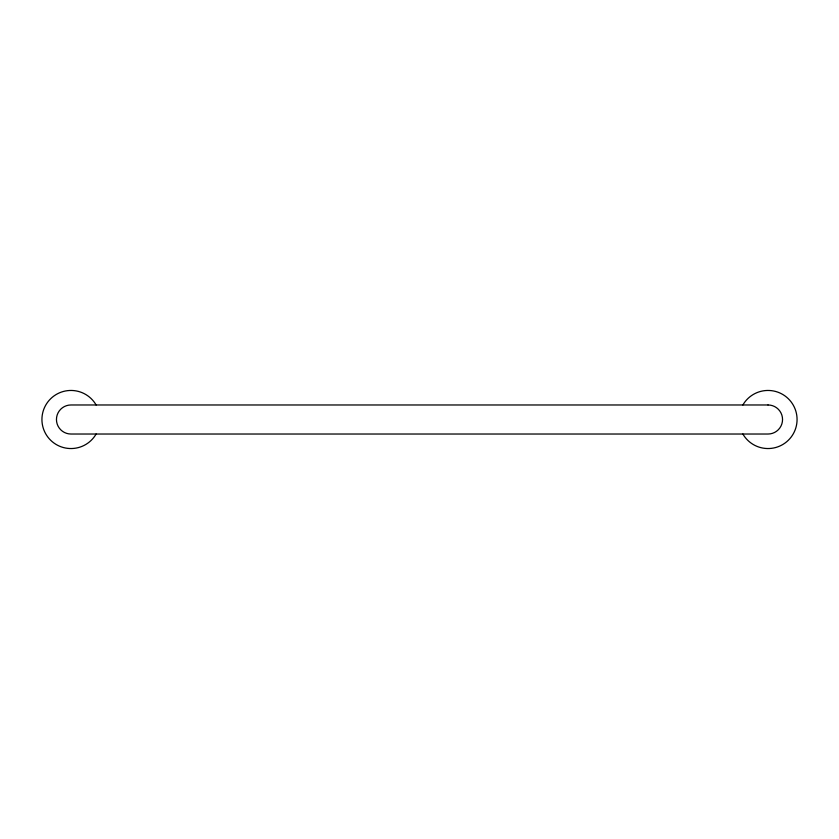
<?xml version="1.0" encoding="UTF-8"?>
<svg xmlns="http://www.w3.org/2000/svg" width="839" height="839" viewBox="0 0 839 839"><rect width="100%" height="100%" fill="white"/><g stroke="black" fill="none" stroke-linecap="round" stroke-linejoin="round"><path stroke-width="1.26" d="M742.872 404.975A29.04 29.04 0 0 1 786.699 397.256A29.04 29.04 0 0 1 786.699 441.744A29.04 29.04 0 0 1 742.872 434.025M96.128 434.025A29.04 29.04 0 0 1 52.301 441.744A29.04 29.04 0 0 1 52.301 397.256A29.04 29.04 0 0 1 96.128 404.975M768.021 404.975L70.979 404.975A14.525 14.525 0 0 0 56.454 419.5A14.525 14.525 0 0 0 70.979 434.025L768.021 434.025A14.525 14.525 0 0 0 782.546 419.5A14.525 14.525 0 0 0 768.021 404.975"/></g></svg>
